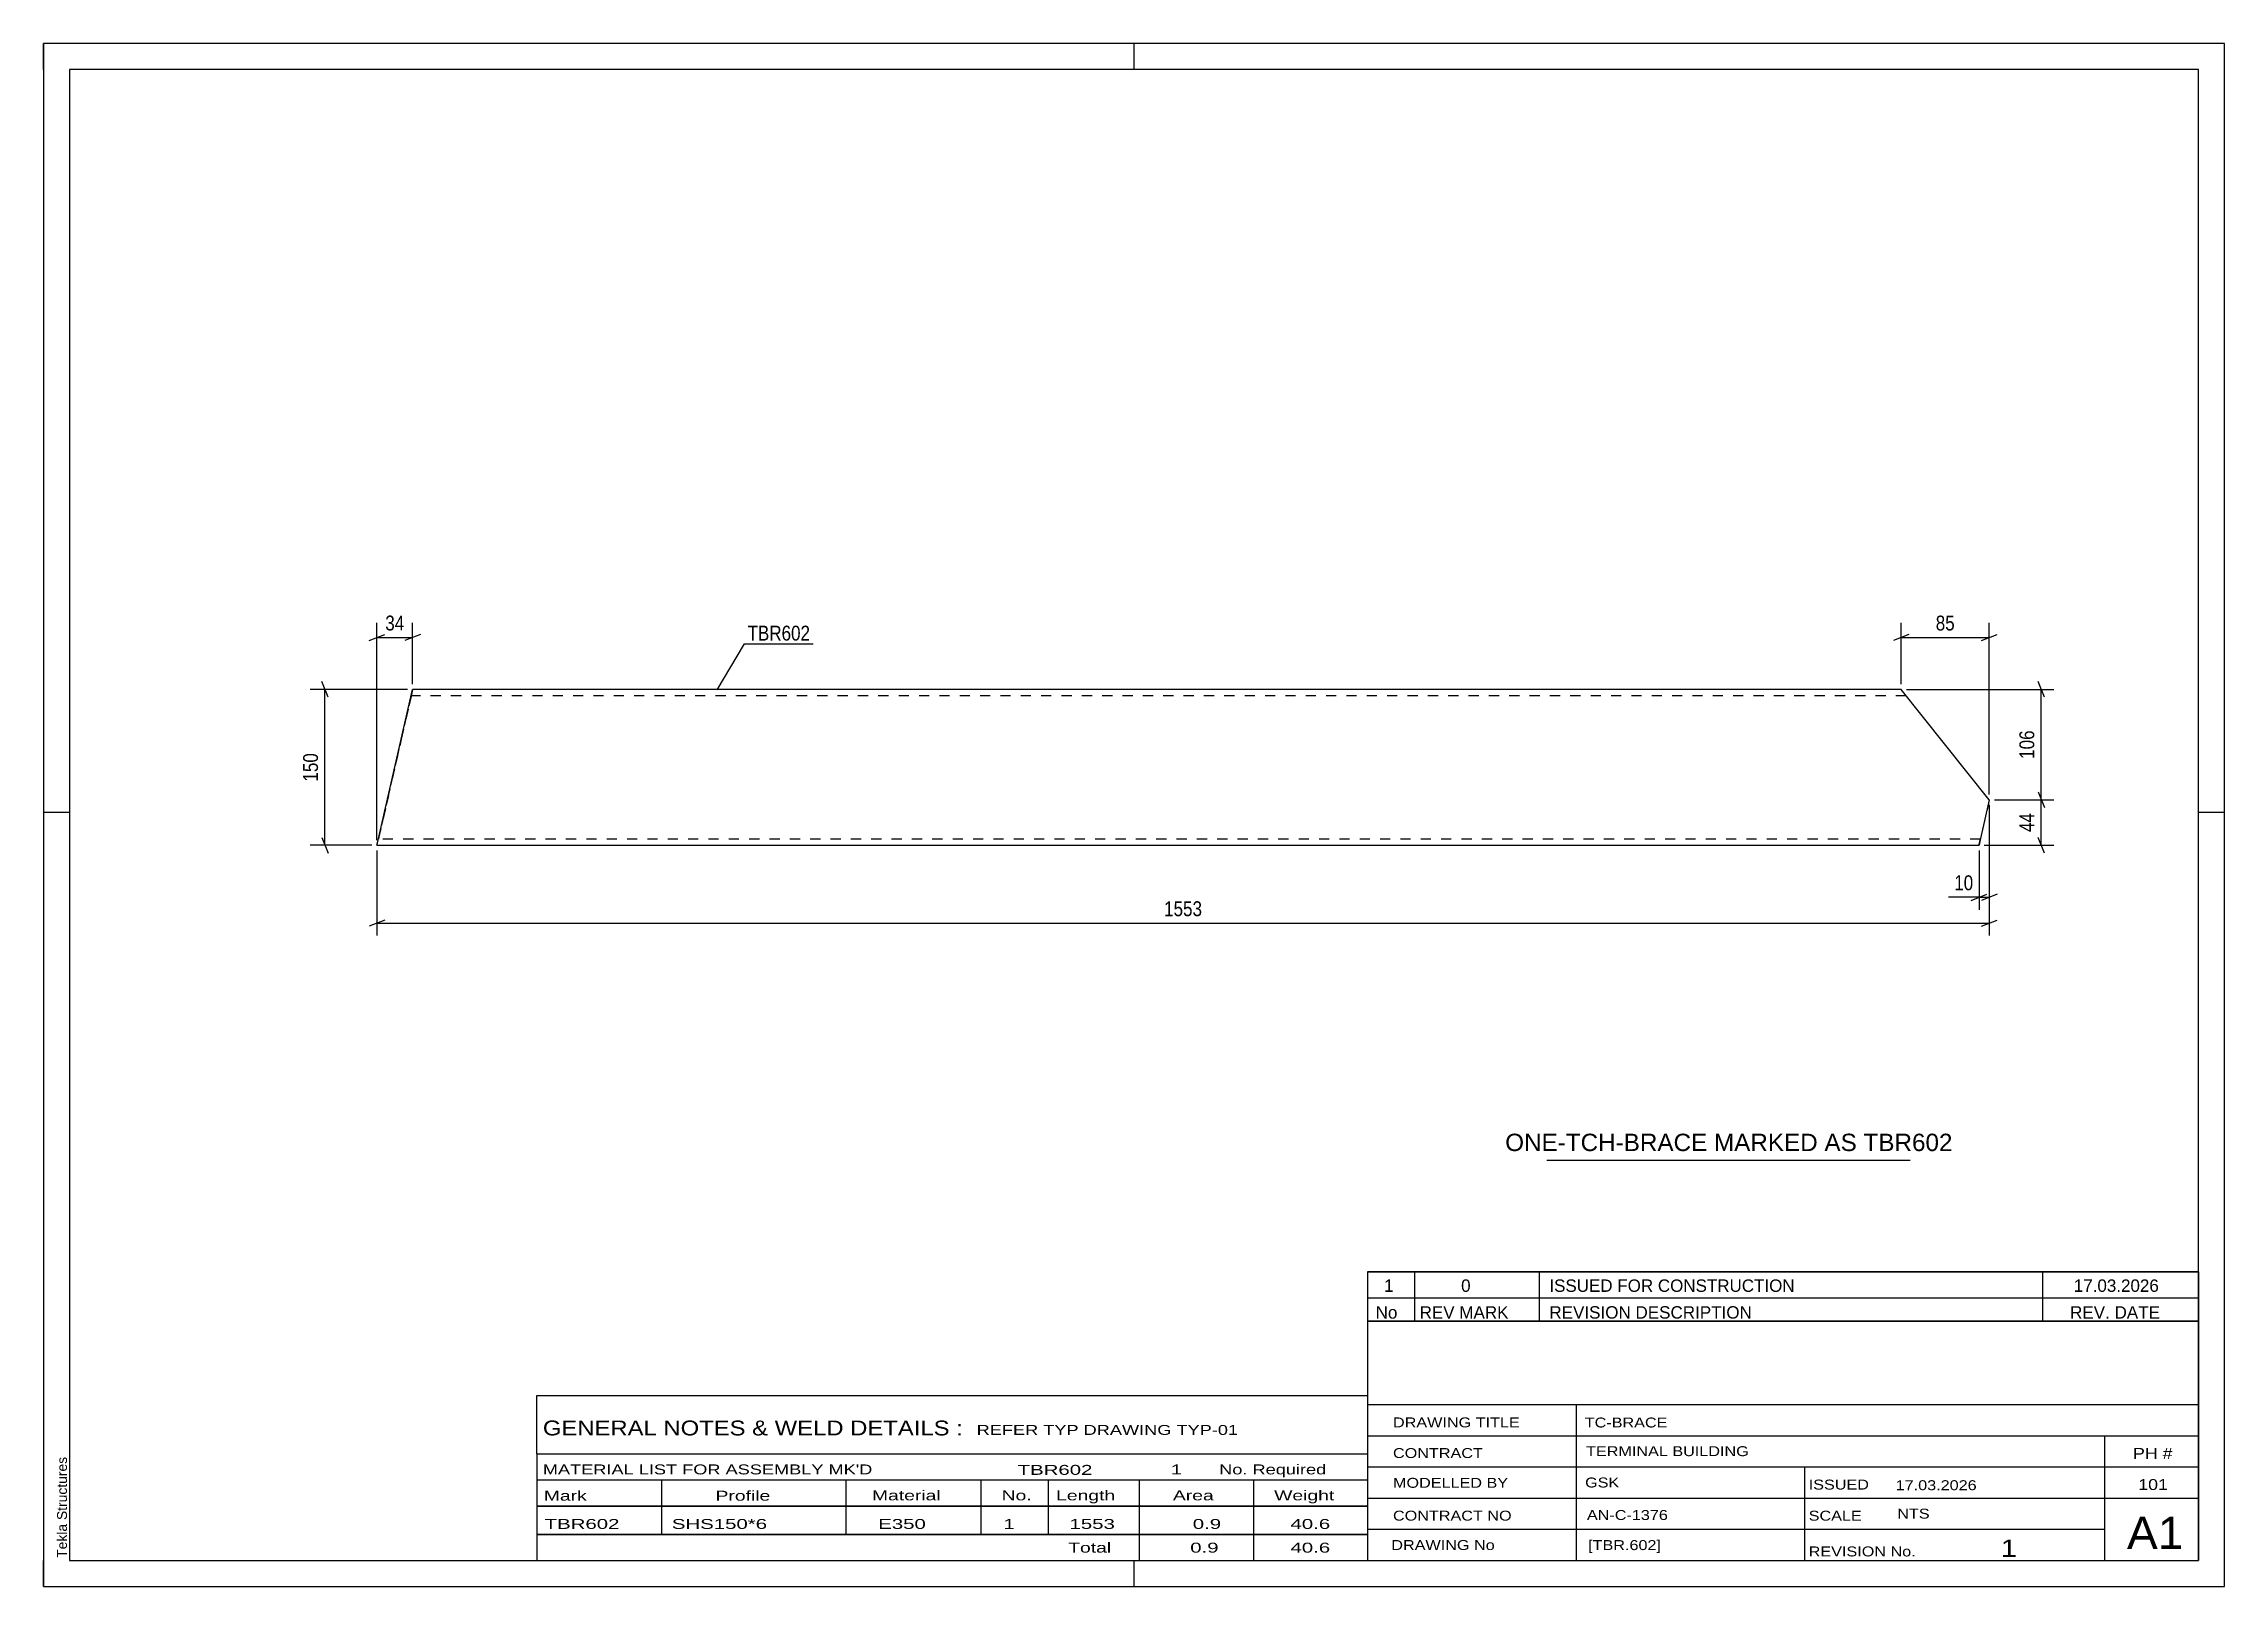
# Model space of a CAD drawing. Header units: millimetres. Extents: x 0 to 420, y 0 to 297.
import ezdxf

# ---------------------------------------------------------------- set-up
doc = ezdxf.new("R2010")
doc.units = ezdxf.units.MM
doc.linetypes.add('DXK_LINE_DOT2', pattern=[3.9198, 1.9599, -1.9599])
doc.styles.add('Arial', font='ARIAL.TTF', dxfattribs={"height": 0.2})
doc.styles.add('Arial Narrow', font='ARIALN.TTF', dxfattribs={"height": 0.2})

# ---------------------------------------------------------------- blocks, each defined once
blk = doc.blocks.new('Unknown-585400067-1162')
at = {"color": 5, "linetype": 'Continuous'}
for p, q in [((420, 297), (0, 297)), ((0, 297), (0, 0)), ((0, 292), (0, 297)), ((210, 292), (210, 297)), ((420, 0), (420, 297)), ((415, 292), (5, 292)), ((5, 292), (5, 5)), ((415, 5), (415, 292)), ((5, 149), (0, 149)), ((420, 149), (415, 149)), ((0, 0), (0, 5)), ((5, 5), (415, 5)), ((210, 0), (210, 5)), ((0, 0), (420, 0))]:
    blk.add_line(p, q, dxfattribs=at)
at = {"color": 174, "linetype": 'Continuous', "style": 'Arial'}
blk.add_text('Tekla Structures', height=1.9102, rotation=90, dxfattribs=at).set_placement((4.5, 5.5))
blk = doc.blocks.new('Part-585400067-2336 - 2335')
at = {"color": 2, "linetype": 'Continuous'}
for p, q in [((64.35, 143.37), (71.07, 172.67)), ((71.07, 172.67), (71.07, 172.67)), ((357.75, 172.67), (71.07, 172.67)), ((374.73, 151.43), (357.75, 172.67)), ((374.73, 151.43), (372.91, 143.37)), ((64.19, 142.67), (64.23, 142.85)), ((64.23, 142.85), (64.35, 143.37)), ((372.91, 143.37), (372.76, 142.67)), ((64.19, 142.67), (372.76, 142.67))]:
    blk.add_line(p, q, dxfattribs=at)
at = {"color": 7, "linetype": 'DXK_LINE_DOT2'}
for p, q in [((71.07, 172.67), (64.49, 143.96)), ((71.07, 172.67), (71.07, 172.67)), ((70.77, 171.38), (64.47, 143.87)), ((64.49, 143.96), (70.8, 171.47)), ((70.77, 171.38), (70.8, 171.47)), ((70.8, 171.47), (70.8, 171.47)), ((358.71, 171.47), (70.8, 171.47)), ((374.73, 151.43), (373.03, 143.87)), ((374.73, 151.43), (373.05, 143.96)), ((374.73, 151.43), (373.05, 143.96)), ((374.73, 151.43), (374.73, 151.43)), ((64.19, 142.67), (64.49, 143.96)), ((64.47, 143.87), (64.49, 143.96)), ((373.03, 143.87), (64.47, 143.87)), ((372.76, 142.67), (372.8, 142.85)), ((372.8, 142.85), (373.05, 143.96)), ((373.03, 143.87), (373.05, 143.96)), ((64.19, 142.67), (64.19, 142.67))]:
    blk.add_line(p, q, dxfattribs=at)
blk = doc.blocks.new('StraightDimension-585400067-2393 - 2335')
at = {"color": 7, "linetype": 'Continuous'}
for p, q in [((357.75, 173.67), (357.75, 185.52)), ((374.73, 152.43), (374.73, 185.52)), ((359.25, 183.27), (356.25, 182.07)), ((357.75, 182.67), (374.73, 182.67)), ((373.23, 182.07), (376.23, 183.27))]:
    blk.add_line(p, q, dxfattribs=at)
at = {"color": 0}
blk.add_wipeout([(368.67, 183.42), (368.67, 187.62), (363.81, 187.62), (363.81, 183.42)], dxfattribs=at)
at = {"color": 3, "style": 'Arial Narrow'}
blk.add_text('85', height=2.863, dxfattribs=at).set_placement((364.41, 184.02))
blk = doc.blocks.new('StraightDimension-585400067-2377 - 2335')
at = {"color": 7, "linetype": 'Continuous'}
for p, q in [((358.75, 172.67), (387.13, 172.67)), ((385.33, 171.17), (384.13, 174.17)), ((384.73, 151.43), (384.73, 172.67)), ((375.73, 151.43), (387.13, 151.43)), ((384.13, 152.93), (385.33, 149.93))]:
    blk.add_line(p, q, dxfattribs=at)
at = {"color": 0}
blk.add_wipeout([(383.98, 165.39), (379.78, 165.39), (379.78, 158.71), (383.98, 158.71)], dxfattribs=at)
at = {"color": 3, "style": 'Arial Narrow'}
blk.add_text('106', height=2.863, rotation=90.0002, dxfattribs=at).set_placement((383.38, 159.31))
blk = doc.blocks.new('StraightDimension-585400067-2378 - 2335')
at = {"color": 7, "linetype": 'Continuous'}
for p, q in [((375.73, 151.43), (387.13, 151.43)), ((384.13, 152.93), (385.33, 149.93)), ((384.73, 142.67), (384.73, 151.43)), ((385.33, 141.17), (384.13, 144.17)), ((373.76, 142.67), (387.13, 142.67))]:
    blk.add_line(p, q, dxfattribs=at)
at = {"color": 0}
blk.add_wipeout([(383.98, 149.48), (379.78, 149.48), (379.78, 144.62), (383.98, 144.62)], dxfattribs=at)
at = {"color": 3, "style": 'Arial Narrow'}
blk.add_text('44', height=2.863, rotation=90.0002, dxfattribs=at).set_placement((383.38, 145.22))
blk = doc.blocks.new('StraightDimension-585400067-2526 - 2335')
at = {"color": 7, "linetype": 'Continuous'}
for p, q in [((70.07, 172.67), (51.34, 172.67)), ((54.79, 171.17), (53.59, 174.17)), ((54.19, 142.67), (54.19, 172.67)), ((53.59, 144.17), (54.79, 141.17)), ((63.19, 142.67), (51.34, 142.67))]:
    blk.add_line(p, q, dxfattribs=at)
at = {"color": 0}
blk.add_wipeout([(53.44, 161.01), (49.24, 161.01), (49.24, 154.33), (53.44, 154.33)], dxfattribs=at)
at = {"color": 3, "style": 'Arial Narrow'}
blk.add_text('150', height=2.863, rotation=90.0002, dxfattribs=at).set_placement((52.84, 154.93))
blk = doc.blocks.new('StraightDimension-585400067-2398 - 2335')
at = {"color": 7, "linetype": 'Continuous'}
for p, q in [((64.19, 143.67), (64.19, 185.52)), ((71.07, 173.67), (71.07, 185.52)), ((62.69, 182.07), (65.69, 183.27)), ((64.19, 182.67), (71.07, 182.67)), ((72.57, 183.27), (69.57, 182.07))]:
    blk.add_line(p, q, dxfattribs=at)
at = {"color": 0}
blk.add_wipeout([(70.06, 183.42), (70.06, 187.62), (65.2, 187.62), (65.2, 183.42)], dxfattribs=at)
at = {"color": 3, "style": 'Arial Narrow'}
blk.add_text('34', height=2.863, dxfattribs=at).set_placement((65.8, 184.02))
blk = doc.blocks.new('StraightDimension-585400067-2402 - 2335')
at = {"color": 7, "linetype": 'Continuous'}
for p, q in [((374.73, 150.43), (374.73, 130.27)), ((372.76, 141.67), (372.76, 130.27)), ((371.26, 132.07), (374.26, 133.27)), ((372.76, 132.67), (374.73, 132.67)), ((376.23, 133.27), (373.23, 132.07))]:
    blk.add_line(p, q, dxfattribs=at)
at = {"color": 0}
blk.add_wipeout([(372.23, 133.42), (372.23, 137.62), (367.37, 137.62), (367.37, 133.42)], dxfattribs=at)
at = {"color": 7, "linetype": 'Continuous'}
blk.add_line((372.76, 132.67), (366.85, 132.67), dxfattribs=at)
blk.add_line((372.76, 132.67), (366.85, 132.67), dxfattribs=at)
at = {"color": 3, "style": 'Arial Narrow'}
blk.add_text('10', height=2.863, dxfattribs=at).set_placement((367.97, 134.02))
blk = doc.blocks.new('StraightDimension-585400067-2406 - 2335')
at = {"color": 7, "linetype": 'Continuous'}
for p, q in [((374.73, 150.43), (374.73, 125.27)), ((64.19, 141.67), (64.19, 125.27)), ((65.69, 128.27), (62.69, 127.07)), ((64.19, 127.67), (374.73, 127.67)), ((373.23, 127.07), (376.23, 128.27))]:
    blk.add_line(p, q, dxfattribs=at)
at = {"color": 0}
blk.add_wipeout([(223.72, 128.42), (223.72, 132.62), (215.2, 132.62), (215.2, 128.42)], dxfattribs=at)
at = {"color": 3, "style": 'Arial Narrow'}
blk.add_text('1553', height=2.863, dxfattribs=at).set_placement((215.8, 129.02))
blk = doc.blocks.new('Unknown-585400067-2764')
at = {"color": 7, "linetype": 'Continuous'}
for p, q in [((95, 36.75), (255, 36.75)), ((95, 25.5), (95, 36.75)), ((255, 36.75), (255, 25.5)), ((95, 25.5), (255, 25.5)), ((95, 25.5), (95, 20.5)), ((255, 25.5), (255, 20.5)), ((95, 20.5), (255, 20.5)), ((95, 20.5), (95, 15.5)), ((119, 20.5), (119, 15.5)), ((154.5, 20.5), (154.5, 15.5)), ((180.5, 20.5), (180.5, 15.5)), ((193.5, 20.5), (193.5, 15.5)), ((211, 20.5), (211, 15.5)), ((233, 20.5), (233, 15.5)), ((255, 20.5), (255, 15.5)), ((95, 15.5), (255, 15.5)), ((95, 15.45), (95, 10.05)), ((95, 15.45), (255, 15.45)), ((119, 15.5), (119, 10)), ((154.5, 15.5), (154.5, 10)), ((180.5, 15.5), (180.5, 10)), ((193.5, 15.5), (193.5, 10)), ((211, 15.5), (211, 10)), ((233, 15.5), (233, 10)), ((255, 15.45), (255, 10.05)), ((95, 10.05), (255, 10.05)), ((95, 10), (255, 10)), ((95, 10), (95, 5)), ((211, 10), (211, 5)), ((233, 10), (233, 5)), ((255, 10), (255, 5)), ((95, 5), (255, 5))]:
    blk.add_line(p, q, dxfattribs=at)
at = {"color": 7, "style": 'Arial Narrow'}
for s, height, width, p in [('GENERAL NOTES & WELD DETAILS :', 2.8633, 1.4, (96.15, 29.06)), ('REFER TYP DRAWING TYP-01', 1.9089, 1.6, (179.7, 29.16)), ("MATERIAL LIST FOR ASSEMBLY MK'D", 1.9089, 1.6, (96.15, 21.56)), ('TBR602', 1.909, 1.794707, (187.59, 21.47)), ('1', 1.91, 1.794707, (217.08, 21.56)), ('No. Required', 1.9089, 1.6, (226.41, 21.56)), ('Mark', 1.909, 1.7, (96.34, 16.5)), ('Profile', 1.909, 1.7, (129.41, 16.5)), ('Material', 1.909, 1.7, (159.54, 16.56)), ('No.', 1.909, 1.7, (184.5, 16.56)), ('Length', 1.909, 1.7, (195, 16.56)), ('Area', 1.909, 1.7, (217.5, 16.56)), ('Weight', 1.909, 1.7, (237, 16.56))]:
    blk.add_text(s, height=height, dxfattribs=dict(at, width=width)).set_placement(p)
at = {"color": 7, "linetype": 'Continuous', "style": 'Arial Narrow'}
for s, height, width, p in [('TBR602', 1.909, 1.794707, (96.5, 11.06)), ('SHS150*6', 1.909, 1.794707, (121, 11.06)), ('E350', 1.909, 1.794707, (160.74, 11.06)), ('1', 1.91, 1.794707, (184.86, 11.06)), ('1553', 1.909, 1.794707, (197.58, 11.06)), ('0.9', 1.909, 1.794707, (221.32, 11.06)), ('40.6', 1.909, 1.794707, (240.14, 11.06)), ('Total', 1.909, 1.7, (197.33, 6.5)), ('0.9', 1.909, 1.794707, (220.83, 6.5)), ('40.6', 1.909, 1.794707, (240.14, 6.5))]:
    blk.add_text(s, height=height, dxfattribs=dict(at, width=width)).set_placement(p)
blk = doc.blocks.new('Unknown-585400067-2762')
at = {"color": 7, "linetype": 'Continuous'}
for p, q in [((255, 51.05), (255, 5)), ((255, 51.05), (415, 51.05)), ((415, 51), (415, 5)), ((255, 35), (415, 35)), ((295.14, 35), (295.14, 5)), ((255, 29), (415, 29)), ((397, 5.05), (397, 29.05)), ((255, 23), (415, 23)), ((339.14, 23), (339.14, 5)), ((255, 17), (415, 17)), ((255, 11), (397, 11)), ((255, 5), (415, 5))]:
    blk.add_line(p, q, dxfattribs=at)
at = {"color": 7, "style": 'Arial Narrow'}
for s, height, width, p in [('DRAWING TITLE', 1.9089, 1.425378, (259.88, 30.61)), ('TC-BRACE', 1.909, 1.425378, (296.81, 30.59)), ('CONTRACT', 1.909, 1.425378, (259.88, 24.71)), ('TERMINAL BUILDING', 1.9089, 1.425378, (297.06, 25.07)), ('MODELLED BY', 1.9089, 1.425378, (259.88, 18.98)), ('GSK', 1.909, 1.425378, (296.88, 19.04)), ('ISSUED', 1.909, 1.425378, (339.94, 18.64)), ('17.03.2026', 1.909, 1.425378, (356.69, 18.52)), ('CONTRACT NO', 1.9089, 1.425378, (259.88, 12.66)), ('AN-C-1376', 1.909, 1.425378, (297.23, 12.78)), ('SCALE', 1.909, 1.425378, (339.94, 12.65)), ('A1', 6.204, 1.25, (401.24, 7.2)), ('DRAWING No', 1.909, 1.425378, (259.56, 7)), ('[TBR.602]', 1.909, 1.425378, (297.46, 6.99)), ('1', 3.34, 1.5, (376.91, 5.68)), ('REVISION No.', 1.9089, 1.425378, (339.94, 5.77))]:
    blk.add_text(s, height=height, dxfattribs=dict(at, width=width)).set_placement(p)
at = {"color": 7, "linetype": 'Continuous', "style": 'Arial Narrow'}
for s, height, width, p in [('PH #', 2.1, 1.42538, (402.4, 24.55)), ('101', 2.1, 1.42538, (403.41, 18.55)), ('NTS', 1.909, 1.425378, (357, 13.05))]:
    blk.add_text(s, height=height, dxfattribs=dict(at, width=width)).set_placement(p)
blk = doc.blocks.new('Unknown-585400067-2763')
at = {"color": 7, "linetype": 'Continuous'}
for p, q in [((255, 60.55), (415, 60.55)), ((415, 60.55), (255, 60.55)), ((255, 60.55), (255, 55.55)), ((264, 60.55), (264, 55.55)), ((288, 60.55), (288, 55.55)), ((385, 60.55), (385, 55.55)), ((415, 60.55), (415, 55.55)), ((255, 55.55), (415, 55.55)), ((255, 55.55), (255, 51.05)), ((255, 55.55), (415, 55.55)), ((264, 55.55), (264, 51.05)), ((288, 55.55), (288, 51.05)), ((385, 55.55), (385, 51.05)), ((415, 55.55), (415, 51.05)), ((415, 51.05), (255, 51.05))]:
    blk.add_line(p, q, dxfattribs=at)
at = {"color": 7, "linetype": 'Continuous', "style": 'Arial Narrow'}
for s, height, width, p in [('1', 2.39, 1.196471, (258.16, 56.7)), ('0', 2.39, 1.196471, (273, 56.7)), ('ISSUED FOR CONSTRUCTION', 2.3861, 1.196471, (290, 56.7)), ('17.03.2026', 2.386, 1.196471, (391, 56.7)), ('No', 2.386, 1.2, (256.54, 51.55)), ('REV MARK', 2.386, 1.2, (265, 51.55)), ('REVISION DESCRIPTION', 2.3861, 1.2, (290, 51.55)), ('REV. DATE', 2.386, 1.2, (390.28, 51.55))]:
    blk.add_text(s, height=height, dxfattribs=dict(at, width=width)).set_placement(p)
blk = doc.blocks.new('Unknown-585400067-2765')
at = {"color": 7, "linetype": 'Continuous'}
blk.add_line((289.5, 82.05), (359.5, 82.05), dxfattribs=at)
at = {"color": 7, "style": 'Arial'}
blk.add_text('ONE-TCH-BRACE MARKED AS TBR602', height=3.3428, dxfattribs=at).set_placement((281.49, 83.8))
blk = doc.blocks.new('Mark-585400067-2369 - 2335')
at = {"color": 0}
blk.add_wipeout([(147.62, 182.08), (147.62, 185.08), (135.57, 185.08), (135.57, 182.08)], dxfattribs=at)
blk.add_wipeout([(147.62, 182.08), (147.62, 185.08), (135.57, 185.08), (135.57, 182.08)], dxfattribs=at)
at = {"color": 30, "linetype": 'Continuous'}
for p, q in [((129.74, 172.57), (134.97, 181.48)), ((134.97, 181.48), (148.22, 181.48))]:
    blk.add_line(p, q, dxfattribs=at)
at = {"color": 3, "style": 'Arial Narrow'}
blk.add_text('TBR602', height=2.863, dxfattribs=at).set_placement((135.57, 182.08))

msp = doc.modelspace()

# ---------------------------------------------------------------- block references
for name in ['Unknown-585400067-1162', 'Part-585400067-2336 - 2335', 'Unknown-585400067-2765', 'Unknown-585400067-2763', 'Unknown-585400067-2762', 'Unknown-585400067-2764']:
    msp.add_blockref(name, (0, 0))

# ---------------------------------------------------------------- next in the draw order: block references
for name in ['Mark-585400067-2369 - 2335', 'StraightDimension-585400067-2393 - 2335', 'StraightDimension-585400067-2526 - 2335']:
    msp.add_blockref(name, (0, 0))

# ---------------------------------------------------------------- next in the draw order: block references
for name in ['StraightDimension-585400067-2398 - 2335', 'StraightDimension-585400067-2377 - 2335']:
    msp.add_blockref(name, (0, 0))

# ---------------------------------------------------------------- next in the draw order: block references
msp.add_blockref('StraightDimension-585400067-2378 - 2335', (0, 0))

# ---------------------------------------------------------------- next in the draw order: block references
msp.add_blockref('StraightDimension-585400067-2402 - 2335', (0, 0))

# ---------------------------------------------------------------- next in the draw order: block references
msp.add_blockref('StraightDimension-585400067-2406 - 2335', (0, 0))

doc.saveas('drawing.dxf')
